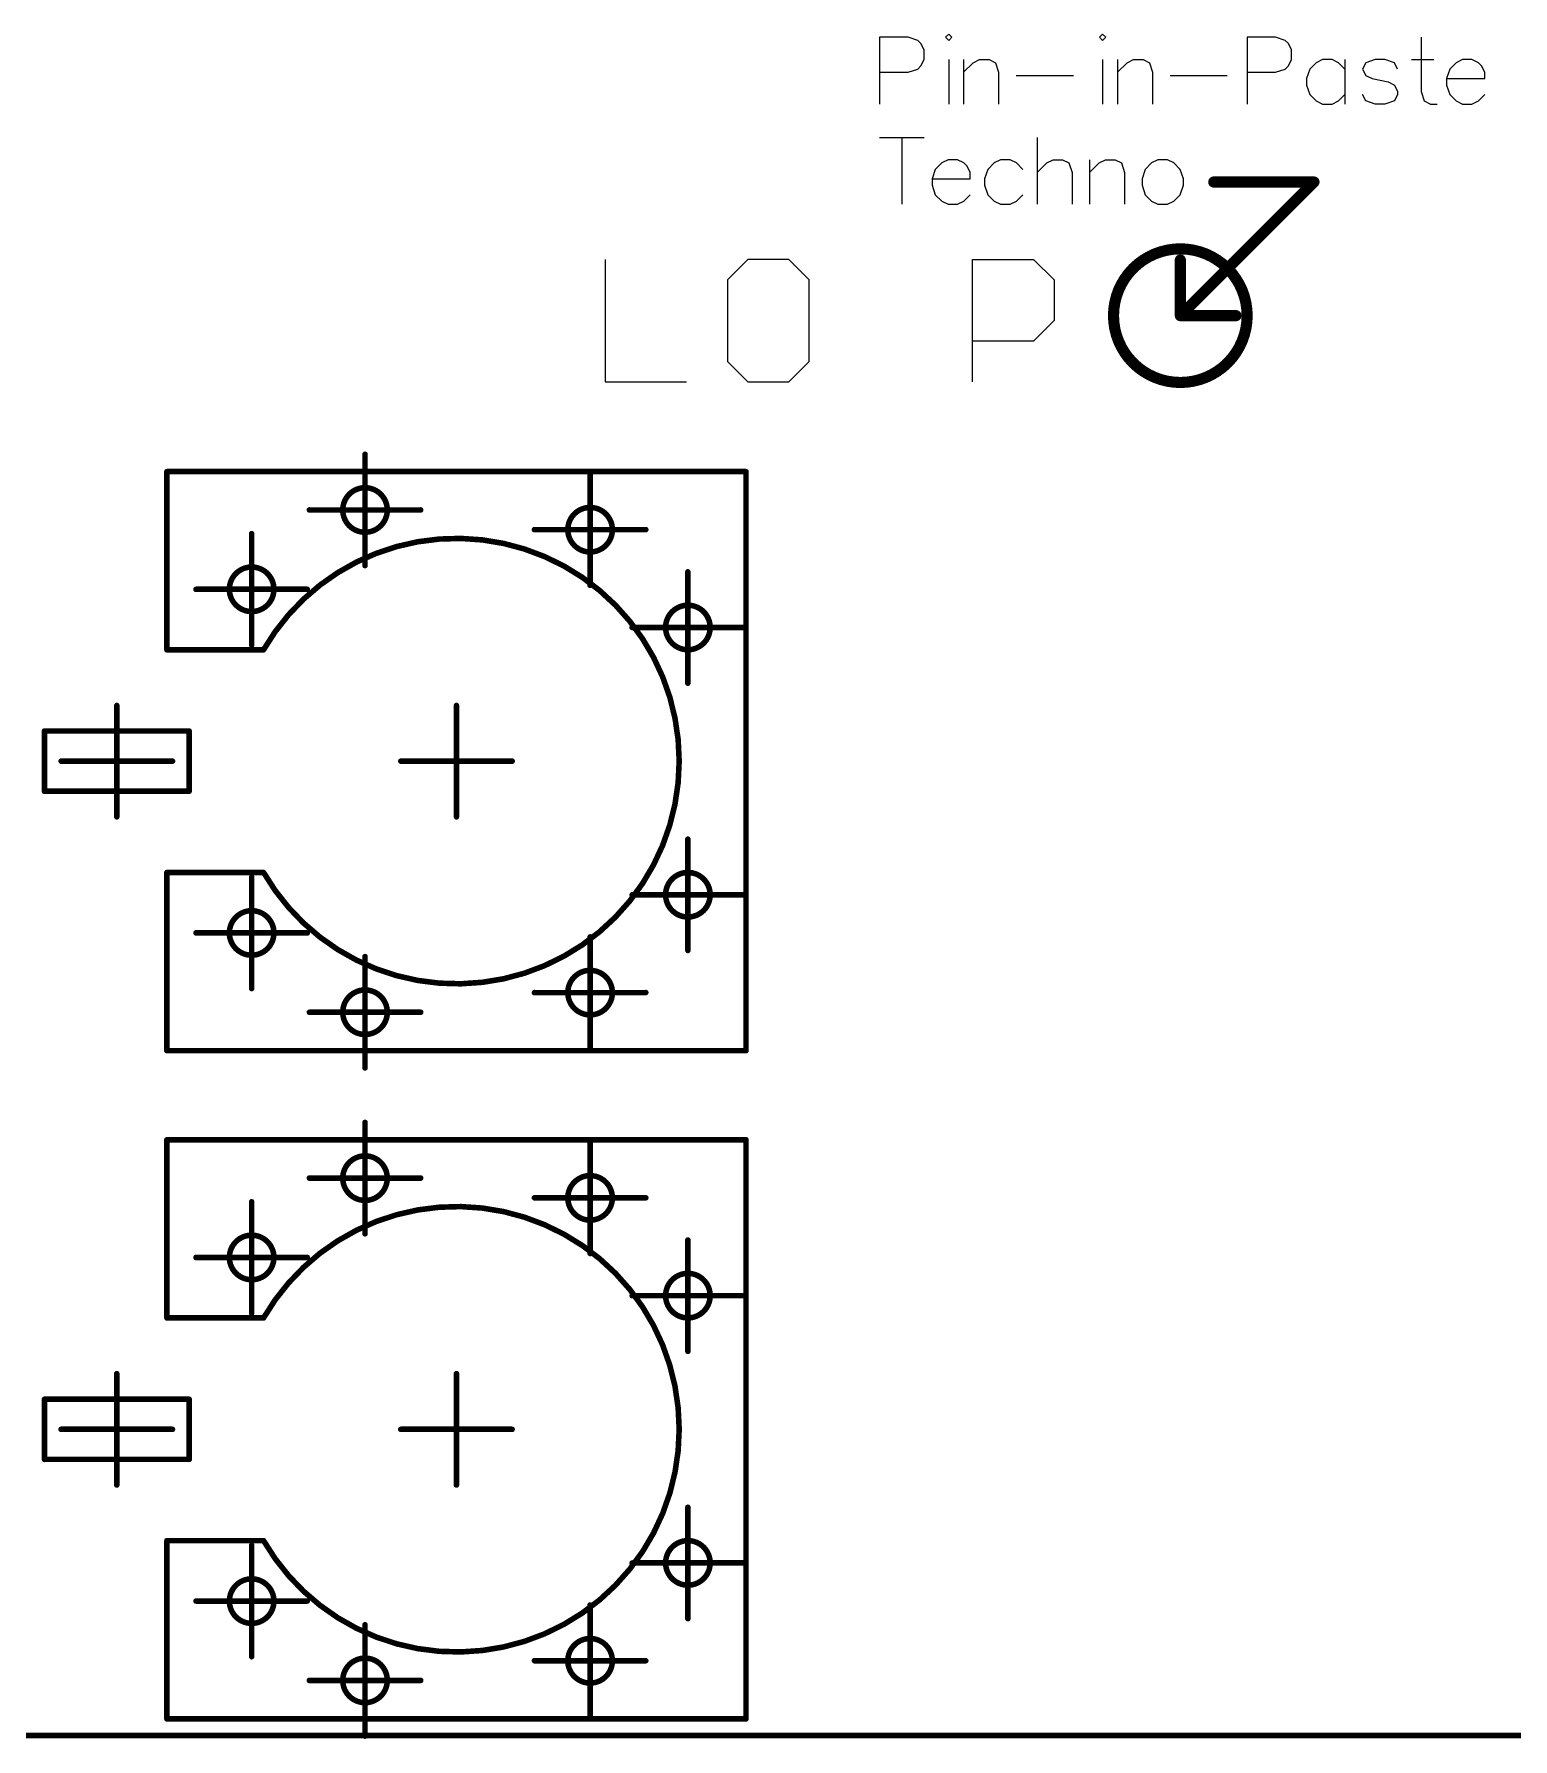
# Model space of a CAD drawing. Header units: millimetres. Extents: x 62 to 174, y 88 to 123.
# Drawn here: x 149.18 to 162.46, y 89.84 to 105.15 of the extents above; entities that cross this region are included whole.
import ezdxf

# ---------------------------------------------------------------- set-up
doc = ezdxf.new("R2010")
doc.units = ezdxf.units.MM
doc.layers.add('Mechanical1', color=6, linetype='Continuous')
doc.layers.add('Mechanical8', color=56, linetype='Continuous')

# ---------------------------------------------------------------- blocks, each defined once
blk = doc.blocks.new('AMPHENOL_SMP_MSLD_PCT_10_1')
at = {"layer": 'Mechanical8'}
for p, q in [((-2.443, 2.5), (-2.7, 2.5)), ((-2.7, 2.5), (-2.7, 1.9)), ((-2.357, 2.471), (-2.443, 2.5)), ((-2.329, 2.443), (-2.357, 2.471)), ((-2.08, 2.528), (-2.109, 2.5)), ((-2.109, 2.5), (-2.08, 2.471)), ((-2.052, 2.5), (-2.08, 2.528)), ((-2.08, 2.471), (-2.052, 2.5)), ((-0.698, 2.528), (-0.726, 2.5)), ((-0.726, 2.5), (-0.698, 2.471)), ((-0.669, 2.5), (-0.698, 2.528)), ((-0.698, 2.471), (-0.669, 2.5)), ((0.856, 2.5), (0.599, 2.5)), ((0.599, 2.5), (0.599, 1.9)), ((0.942, 2.471), (0.856, 2.5)), ((0.971, 2.443), (0.942, 2.471)), ((2.162, 2.5), (2.162, 2.014)), ((-2.3, 2.386), (-2.329, 2.443)), ((-2.329, 2.243), (-2.3, 2.3)), ((-2.3, 2.3), (-2.3, 2.386)), ((-2.08, 2.3), (-2.08, 1.9)), ((-1.946, 2.3), (-1.946, 1.9)), ((-1.86, 2.271), (-1.803, 2.3)), ((-1.803, 2.3), (-1.717, 2.3)), ((-1.717, 2.3), (-1.66, 2.271)), ((-0.698, 2.3), (-0.698, 1.9)), ((-0.563, 2.3), (-0.563, 1.9)), ((-0.478, 2.271), (-0.42, 2.3)), ((-0.42, 2.3), (-0.335, 2.3)), ((-0.335, 2.3), (-0.278, 2.271)), ((0.999, 2.386), (0.971, 2.443)), ((0.971, 2.243), (0.999, 2.3)), ((0.999, 2.3), (0.999, 2.386)), ((1.276, 2.3), (1.219, 2.271)), ((1.362, 2.3), (1.276, 2.3)), ((1.419, 2.271), (1.362, 2.3)), ((1.476, 2.3), (1.476, 1.9)), ((1.75, 2.3), (1.665, 2.271)), ((1.836, 2.3), (1.75, 2.3)), ((1.922, 2.271), (1.836, 2.3)), ((2.076, 2.3), (2.276, 2.3)), ((2.533, 2.3), (2.476, 2.271)), ((2.619, 2.3), (2.533, 2.3)), ((2.676, 2.271), (2.619, 2.3)), ((-2.7, 2.186), (-2.443, 2.186)), ((-2.443, 2.186), (-2.357, 2.214)), ((-2.357, 2.214), (-2.329, 2.243)), ((-1.946, 2.186), (-1.86, 2.271)), ((-1.66, 2.271), (-1.632, 2.186)), ((-1.632, 2.186), (-1.632, 1.9)), ((-1.475, 2.157), (-0.96, 2.157)), ((-0.563, 2.186), (-0.478, 2.271)), ((-0.278, 2.271), (-0.249, 2.186)), ((-0.249, 2.186), (-0.249, 1.9)), ((-0.092, 2.157), (0.422, 2.157)), ((0.599, 2.186), (0.856, 2.186)), ((0.856, 2.186), (0.942, 2.214)), ((0.942, 2.214), (0.971, 2.243)), ((1.162, 2.214), (1.133, 2.129)), ((1.219, 2.271), (1.162, 2.214)), ((1.476, 2.214), (1.419, 2.271)), ((1.665, 2.271), (1.636, 2.214)), ((1.636, 2.214), (1.665, 2.157)), ((1.665, 2.157), (1.722, 2.129)), ((1.95, 2.214), (1.922, 2.271)), ((2.419, 2.214), (2.39, 2.129)), ((2.476, 2.271), (2.419, 2.214)), ((2.705, 2.243), (2.676, 2.271)), ((2.733, 2.186), (2.705, 2.243)), ((2.733, 2.129), (2.733, 2.186)), ((1.133, 2.129), (1.133, 2.071)), ((1.133, 2.071), (1.162, 1.986)), ((1.722, 2.129), (1.865, 2.1)), ((1.865, 2.1), (1.922, 2.071)), ((1.922, 2.071), (1.95, 2.014)), ((1.95, 2.014), (1.95, 1.986)), ((2.162, 2.014), (2.19, 1.929)), ((2.39, 2.129), (2.733, 2.129)), ((2.39, 2.129), (2.39, 2.071)), ((2.39, 2.071), (2.419, 1.986)), ((1.162, 1.986), (1.219, 1.929)), ((1.219, 1.929), (1.276, 1.9)), ((1.276, 1.9), (1.362, 1.9)), ((1.362, 1.9), (1.419, 1.929)), ((1.419, 1.929), (1.476, 1.986)), ((1.665, 1.929), (1.636, 1.986)), ((1.75, 1.9), (1.665, 1.929)), ((1.836, 1.9), (1.75, 1.9)), ((1.922, 1.929), (1.836, 1.9)), ((1.95, 1.986), (1.922, 1.929)), ((2.19, 1.929), (2.247, 1.9)), ((2.247, 1.9), (2.305, 1.9)), ((2.419, 1.986), (2.476, 1.929)), ((2.476, 1.929), (2.533, 1.9)), ((2.533, 1.9), (2.619, 1.9)), ((2.619, 1.9), (2.676, 1.929)), ((2.676, 1.929), (2.733, 1.986)), ((-2.7, 1.6), (-2.3, 1.6)), ((-2.5, 1.6), (-2.5, 1)), ((-1.286, 1.6), (-1.286, 1)), ((-2.086, 1.4), (-2.143, 1.371)), ((-2, 1.4), (-2.086, 1.4)), ((-1.943, 1.371), (-2, 1.4)), ((-1.615, 1.4), (-1.672, 1.371)), ((-1.529, 1.4), (-1.615, 1.4)), ((-1.472, 1.371), (-1.529, 1.4)), ((-1.2, 1.371), (-1.143, 1.4)), ((-1.143, 1.4), (-1.057, 1.4)), ((-1.057, 1.4), (-1, 1.371)), ((-0.815, 1.4), (-0.815, 1)), ((-0.729, 1.371), (-0.672, 1.4)), ((-0.672, 1.4), (-0.586, 1.4)), ((-0.586, 1.4), (-0.529, 1.371)), ((-0.201, 1.4), (-0.258, 1.371)), ((-0.115, 1.4), (-0.201, 1.4)), ((-0.058, 1.371), (-0.115, 1.4)), ((-2.2, 1.314), (-2.229, 1.229)), ((-2.229, 1.229), (-1.886, 1.229)), ((-2.229, 1.229), (-2.229, 1.171)), ((-2.143, 1.371), (-2.2, 1.314)), ((-1.914, 1.343), (-1.943, 1.371)), ((-1.886, 1.286), (-1.914, 1.343)), ((-1.886, 1.229), (-1.886, 1.286)), ((-1.729, 1.314), (-1.757, 1.229)), ((-1.757, 1.229), (-1.757, 1.171)), ((-1.672, 1.371), (-1.729, 1.314)), ((-1.415, 1.314), (-1.472, 1.371)), ((-1.286, 1.286), (-1.2, 1.371)), ((-1, 1.371), (-0.972, 1.286)), ((-0.972, 1.286), (-0.972, 1)), ((-0.815, 1.286), (-0.729, 1.371)), ((-0.529, 1.371), (-0.5, 1.286)), ((-0.5, 1.286), (-0.5, 1)), ((-0.315, 1.314), (-0.343, 1.229)), ((-0.343, 1.229), (-0.343, 1.171)), ((-0.258, 1.371), (-0.315, 1.314)), ((-0.001, 1.314), (-0.058, 1.371)), ((0.028, 1.229), (-0.001, 1.314)), ((0.028, 1.171), (0.028, 1.229)), ((-2.229, 1.171), (-2.2, 1.086)), ((-2.2, 1.086), (-2.143, 1.029)), ((-1.943, 1.029), (-1.886, 1.086)), ((-1.757, 1.171), (-1.729, 1.086)), ((-1.729, 1.086), (-1.672, 1.029)), ((-1.472, 1.029), (-1.415, 1.086)), ((-0.343, 1.171), (-0.315, 1.086)), ((-0.315, 1.086), (-0.258, 1.029)), ((-0.058, 1.029), (-0.001, 1.086)), ((-0.001, 1.086), (0.028, 1.171)), ((-2.143, 1.029), (-2.086, 1)), ((-2.086, 1), (-2, 1)), ((-2, 1), (-1.943, 1.029)), ((-1.672, 1.029), (-1.615, 1)), ((-1.615, 1), (-1.529, 1)), ((-1.529, 1), (-1.472, 1.029)), ((-0.258, 1.029), (-0.201, 1)), ((-0.201, 1), (-0.115, 1)), ((-0.115, 1), (-0.058, 1.029))]:
    blk.add_line(p, q, dxfattribs=at)
at = {"layer": 'Mechanical8', "const_width": 0.1}
for points in [[(0, 0), (1.2, 1.2)], [(0.3, 1.2), (1.2, 1.2)], [(0, 0), (0, 0.5)], [(0, 0), (0.5, 0)]]:
    blk.add_lwpolyline(points, dxfattribs=at)
at = {"layer": 'Mechanical8'}
for points, const_width in [([(0.275, 1.2, 1), (0.325, 1.2, 1)], 0.05), ([(1.175, 1.2, 1), (1.225, 1.2, 1)], 0.05), ([(1.175, 1.2, 1), (1.225, 1.2, 1)], 0.05), ([(0.6, 0, 1), (-0.6, 0, 1)], 0.1), ([(-0.025, 0.5, 1), (0.025, 0.5, 1)], 0.05), ([(-0.625, 0, 1), (-0.575, 0, 1)], 0.05), ([(-0.025, 0, 1), (0.025, 0, 1)], 0.05), ([(-0.025, 0, 1), (0.025, 0, 1)], 0.05), ([(-0.025, 0, 1), (0.025, 0, 1)], 0.05), ([(0.475, 0, 1), (0.525, 0, 1)], 0.05), ([(0.575, 0, 1), (0.625, 0, 1)], 0.05)]:
    blk.add_lwpolyline(points, format="xyb", close=True, dxfattribs=dict(at, const_width=const_width))
blk = doc.blocks.new('MOLEX_85305_0232_103')
at = {"layer": 'Mechanical8', "const_width": 0.05}
for points in [[(-0.27, 3.7), (0.27, 3.7)], [(-0.27, 3.7), (-0.27, 2.4)], [(0.27, 3.7), (0.27, 2.4)], [(0, 3.55), (0, 3.05)], [(-0.5, 3.05), (0, 3.05)], [(0, 3.05), (0, 2.55)], [(0, 3.05), (0.5, 3.05)], [(-2.6, 2.6), (-2.6, -2.6)], [(-2.6, 2.6), (-1, 2.6)], [(-1, 2.6), (-1, 1.732)], [(1, 2.6), (2.6, 2.6)], [(1, 2.6), (1, 1.732)], [(2.6, 2.6), (2.6, -2.6)], [(-1.543, 2.339), (-1.543, 1.839)], [(-0.27, 2.4), (0.27, 2.4)], [(1.543, 2.339), (1.543, 1.839)], [(-2.043, 1.839), (-1.543, 1.839)], [(-1.543, 1.839), (-1.543, 1.339)], [(-1.543, 1.839), (-1.043, 1.839)], [(1.043, 1.839), (1.543, 1.839)], [(1.543, 1.839), (1.543, 1.339)], [(1.543, 1.839), (2.043, 1.839)], [(-2.255, 1.321), (-2.255, 0.821)], [(2.255, 1.321), (2.255, 0.821)], [(-2.755, 0.821), (-2.255, 0.821)], [(-2.255, 0.821), (-2.255, 0.321)], [(-2.255, 0.821), (-1.755, 0.821)], [(1.755, 0.821), (2.255, 0.821)], [(2.255, 0.821), (2.255, 0.321)], [(2.255, 0.821), (2.755, 0.821)], [(0, 0.5), (0, 0)], [(-0.5, 0), (0, 0)], [(0, 0), (0, -0.5)], [(0, 0), (0.5, 0)], [(-2.079, -0.7), (-2.079, -1.2)], [(2.078, -0.7), (2.078, -1.2)], [(-2.579, -1.2), (-2.079, -1.2)], [(-2.079, -1.2), (-2.079, -1.7)], [(-2.079, -1.2), (-1.579, -1.2)], [(1.578, -1.2), (2.078, -1.2)], [(2.078, -1.2), (2.078, -1.7)], [(2.078, -1.2), (2.578, -1.2)], [(-1.2, -1.578), (-1.2, -2.078)], [(1.2, -1.578), (1.2, -2.078)], [(-1.7, -2.078), (-1.2, -2.078)], [(-1.2, -2.078), (-1.2, -2.578)], [(-1.2, -2.078), (-0.7, -2.078)], [(0.7, -2.078), (1.2, -2.078)], [(1.2, -2.078), (1.2, -2.578)], [(1.2, -2.078), (1.7, -2.078)], [(-2.6, -2.6), (2.6, -2.6)]]:
    blk.add_lwpolyline(points, dxfattribs=at)
at = {"layer": 'Mechanical8'}
for points, const_width in [([(-0.283, 3.7, 1), (-0.258, 3.7, 1)], 0.025), ([(-0.283, 3.7, 1), (-0.258, 3.7, 1)], 0.025), ([(0.257, 3.7, 1), (0.282, 3.7, 1)], 0.025), ([(0.257, 3.7, 1), (0.282, 3.7, 1)], 0.025), ([(-0.013, 3.55, 1), (0.012, 3.55, 1)], 0.025), ([(-0.513, 3.05, 1), (-0.488, 3.05, 1)], 0.025), ([(-0.013, 3.05, 1), (0.012, 3.05, 1)], 0.025), ([(-0.013, 3.05, 1), (0.012, 3.05, 1)], 0.025), ([(-0.013, 3.05, 1), (0.012, 3.05, 1)], 0.025), ([(-0.013, 3.05, 1), (0.012, 3.05, 1)], 0.025), ([(0.487, 3.05, 1), (0.512, 3.05, 1)], 0.025), ([(-2.613, 2.6, 1), (-2.588, 2.6, 1)], 0.025), ([(-2.613, 2.6, 1), (-2.588, 2.6, 1)], 0.025), ([(-1.013, 2.6, 1), (-0.988, 2.6, 1)], 0.025), ([(-1.013, 2.6, 1), (-0.988, 2.6, 1)], 0.025), ([(0.987, 2.6, 1), (1.012, 2.6, 1)], 0.025), ([(0.987, 2.6, 1), (1.012, 2.6, 1)], 0.025), ([(2.587, 2.6, 1), (2.612, 2.6, 1)], 0.025), ([(2.587, 2.6, 1), (2.612, 2.6, 1)], 0.025), ([(-0.013, 2.55, 1), (0.012, 2.55, 1)], 0.025), ([(-1.555, 2.339, 1), (-1.53, 2.339, 1)], 0.025), ([(-0.283, 2.4, 1), (-0.258, 2.4, 1)], 0.025), ([(-0.283, 2.4, 1), (-0.258, 2.4, 1)], 0.025), ([(0.257, 2.4, 1), (0.282, 2.4, 1)], 0.025), ([(0.257, 2.4, 1), (0.282, 2.4, 1)], 0.025), ([(1.53, 2.339, 1), (1.555, 2.339, 1)], 0.025), ([(-1.343, 1.839, 1), (-1.743, 1.839, 1)], 0.05), ([(1.743, 1.839, 1), (1.343, 1.839, 1)], 0.05), ([(-2.055, 1.839, 1), (-2.03, 1.839, 1)], 0.025), ([(-1.755, 1.839, 1), (-1.73, 1.839, 1)], 0.025), ([(-1.555, 1.839, 1), (-1.53, 1.839, 1)], 0.025), ([(-1.555, 1.839, 1), (-1.53, 1.839, 1)], 0.025), ([(-1.555, 1.839, 1), (-1.53, 1.839, 1)], 0.025), ([(-1.555, 1.839, 1), (-1.53, 1.839, 1)], 0.025), ([(-1.355, 1.839, 1), (-1.33, 1.839, 1)], 0.025), ([(-1.055, 1.839, 1), (-1.03, 1.839, 1)], 0.025), ([(1.03, 1.839, 1), (1.055, 1.839, 1)], 0.025), ([(1.33, 1.839, 1), (1.355, 1.839, 1)], 0.025), ([(1.53, 1.839, 1), (1.555, 1.839, 1)], 0.025), ([(1.53, 1.839, 1), (1.555, 1.839, 1)], 0.025), ([(1.53, 1.839, 1), (1.555, 1.839, 1)], 0.025), ([(1.53, 1.839, 1), (1.555, 1.839, 1)], 0.025), ([(1.73, 1.839, 1), (1.755, 1.839, 1)], 0.025), ([(2.03, 1.839, 1), (2.055, 1.839, 1)], 0.025), ([(-1.013, 1.732, 1), (-0.988, 1.732, 1)], 0.025), ([(-1.013, 1.732, 1), (-0.988, 1.732, 1)], 0.025), ([(0.987, 1.732, 1), (1.012, 1.732, 1)], 0.025), ([(0.987, 1.732, 1), (1.012, 1.732, 1)], 0.025), ([(-2.268, 1.321, 1), (-2.243, 1.321, 1)], 0.025), ([(-1.555, 1.339, 1), (-1.53, 1.339, 1)], 0.025), ([(1.53, 1.339, 1), (1.555, 1.339, 1)], 0.025), ([(2.243, 1.321, 1), (2.268, 1.321, 1)], 0.025), ([(-2.055, 0.821, 1), (-2.455, 0.821, 1)], 0.05), ([(2.455, 0.821, 1), (2.055, 0.821, 1)], 0.05), ([(-2.768, 0.821, 1), (-2.743, 0.821, 1)], 0.025), ([(-2.468, 0.821, 1), (-2.443, 0.821, 1)], 0.025), ([(-2.268, 0.821, 1), (-2.243, 0.821, 1)], 0.025), ([(-2.268, 0.821, 1), (-2.243, 0.821, 1)], 0.025), ([(-2.268, 0.821, 1), (-2.243, 0.821, 1)], 0.025), ([(-2.268, 0.821, 1), (-2.243, 0.821, 1)], 0.025), ([(-2.068, 0.821, 1), (-2.043, 0.821, 1)], 0.025), ([(-1.768, 0.821, 1), (-1.743, 0.821, 1)], 0.025), ([(1.743, 0.821, 1), (1.768, 0.821, 1)], 0.025), ([(2.043, 0.821, 1), (2.068, 0.821, 1)], 0.025), ([(2.243, 0.821, 1), (2.268, 0.821, 1)], 0.025), ([(2.243, 0.821, 1), (2.268, 0.821, 1)], 0.025), ([(2.243, 0.821, 1), (2.268, 0.821, 1)], 0.025), ([(2.243, 0.821, 1), (2.268, 0.821, 1)], 0.025), ([(2.443, 0.821, 1), (2.468, 0.821, 1)], 0.025), ([(2.743, 0.821, 1), (2.768, 0.821, 1)], 0.025), ([(-0.013, 0.5, 1), (0.012, 0.5, 1)], 0.025), ([(-2.268, 0.321, 1), (-2.243, 0.321, 1)], 0.025), ([(2.243, 0.321, 1), (2.268, 0.321, 1)], 0.025), ([(-0.513, 0, 1), (-0.488, 0, 1)], 0.025), ([(-0.013, 0, 1), (0.012, 0, 1)], 0.025), ([(-0.013, 0, 1), (0.012, 0, 1)], 0.025), ([(-0.013, 0, 1), (0.012, 0, 1)], 0.025), ([(-0.013, 0, 1), (0.012, 0, 1)], 0.025), ([(0.487, 0, 1), (0.512, 0, 1)], 0.025), ([(-0.013, -0.5, 1), (0.012, -0.5, 1)], 0.025), ([(-2.091, -0.7, 1), (-2.066, -0.7, 1)], 0.025), ([(2.066, -0.7, 1), (2.091, -0.7, 1)], 0.025), ([(-1.879, -1.2, 1), (-2.279, -1.2, 1)], 0.05), ([(2.278, -1.2, 1), (1.878, -1.2, 1)], 0.05), ([(-2.591, -1.2, 1), (-2.566, -1.2, 1)], 0.025), ([(-2.291, -1.2, 1), (-2.266, -1.2, 1)], 0.025), ([(-2.091, -1.2, 1), (-2.066, -1.2, 1)], 0.025), ([(-2.091, -1.2, 1), (-2.066, -1.2, 1)], 0.025), ([(-2.091, -1.2, 1), (-2.066, -1.2, 1)], 0.025), ([(-2.091, -1.2, 1), (-2.066, -1.2, 1)], 0.025), ([(-1.891, -1.2, 1), (-1.866, -1.2, 1)], 0.025), ([(-1.591, -1.2, 1), (-1.566, -1.2, 1)], 0.025), ([(1.566, -1.2, 1), (1.591, -1.2, 1)], 0.025), ([(1.866, -1.2, 1), (1.891, -1.2, 1)], 0.025), ([(2.066, -1.2, 1), (2.091, -1.2, 1)], 0.025), ([(2.066, -1.2, 1), (2.091, -1.2, 1)], 0.025), ([(2.066, -1.2, 1), (2.091, -1.2, 1)], 0.025), ([(2.066, -1.2, 1), (2.091, -1.2, 1)], 0.025), ([(2.266, -1.2, 1), (2.291, -1.2, 1)], 0.025), ([(2.566, -1.2, 1), (2.591, -1.2, 1)], 0.025), ([(-2.091, -1.7, 1), (-2.066, -1.7, 1)], 0.025), ([(-1.213, -1.578, 1), (-1.188, -1.578, 1)], 0.025), ([(1.187, -1.578, 1), (1.212, -1.578, 1)], 0.025), ([(2.066, -1.7, 1), (2.091, -1.7, 1)], 0.025), ([(-1, -2.078, 1), (-1.4, -2.078, 1)], 0.05), ([(1.4, -2.078, 1), (1, -2.078, 1)], 0.05), ([(-1.713, -2.078, 1), (-1.688, -2.078, 1)], 0.025), ([(-1.413, -2.078, 1), (-1.388, -2.078, 1)], 0.025), ([(-1.213, -2.078, 1), (-1.188, -2.078, 1)], 0.025), ([(-1.213, -2.078, 1), (-1.188, -2.078, 1)], 0.025), ([(-1.213, -2.078, 1), (-1.188, -2.078, 1)], 0.025), ([(-1.213, -2.078, 1), (-1.188, -2.078, 1)], 0.025), ([(-1.013, -2.078, 1), (-0.988, -2.078, 1)], 0.025), ([(-0.713, -2.078, 1), (-0.688, -2.078, 1)], 0.025), ([(0.687, -2.078, 1), (0.712, -2.078, 1)], 0.025), ([(0.987, -2.078, 1), (1.012, -2.078, 1)], 0.025), ([(1.187, -2.078, 1), (1.212, -2.078, 1)], 0.025), ([(1.187, -2.078, 1), (1.212, -2.078, 1)], 0.025), ([(1.187, -2.078, 1), (1.212, -2.078, 1)], 0.025), ([(1.187, -2.078, 1), (1.212, -2.078, 1)], 0.025), ([(1.387, -2.078, 1), (1.412, -2.078, 1)], 0.025), ([(1.687, -2.078, 1), (1.712, -2.078, 1)], 0.025), ([(-2.613, -2.6, 1), (-2.588, -2.6, 1)], 0.025), ([(-2.613, -2.6, 1), (-2.588, -2.6, 1)], 0.025), ([(-1.213, -2.578, 1), (-1.188, -2.578, 1)], 0.025), ([(1.187, -2.578, 1), (1.212, -2.578, 1)], 0.025), ([(2.587, -2.6, 1), (2.612, -2.6, 1)], 0.025), ([(2.587, -2.6, 1), (2.612, -2.6, 1)], 0.025)]:
    blk.add_lwpolyline(points, format="xyb", close=True, dxfattribs=dict(at, const_width=const_width))
at = {"layer": 'Mechanical8', "const_width": 0.05}
blk.add_lwpolyline([(1, 1.732, -3.732051), (-1, 1.732)], format="xyb", dxfattribs=at)
blk = doc.blocks.new('MOLEX_85305_0232_105')
at = {"layer": 'Mechanical8', "const_width": 0.05}
for points in [[(-0.27, 3.7), (0.27, 3.7)], [(-0.27, 3.7), (-0.27, 2.4)], [(0.27, 3.7), (0.27, 2.4)], [(0, 3.55), (0, 3.05)], [(-0.5, 3.05), (0, 3.05)], [(0, 3.05), (0, 2.55)], [(0, 3.05), (0.5, 3.05)], [(-2.6, 2.6), (-2.6, -2.6)], [(-2.6, 2.6), (-1, 2.6)], [(-1, 2.6), (-1, 1.732)], [(1, 2.6), (2.6, 2.6)], [(1, 2.6), (1, 1.732)], [(2.6, 2.6), (2.6, -2.6)], [(-1.543, 2.339), (-1.543, 1.839)], [(-0.27, 2.4), (0.27, 2.4)], [(1.543, 2.339), (1.543, 1.839)], [(-2.043, 1.839), (-1.543, 1.839)], [(-1.543, 1.839), (-1.543, 1.339)], [(-1.543, 1.839), (-1.043, 1.839)], [(1.043, 1.839), (1.543, 1.839)], [(1.543, 1.839), (1.543, 1.339)], [(1.543, 1.839), (2.043, 1.839)], [(-2.255, 1.321), (-2.255, 0.821)], [(2.255, 1.321), (2.255, 0.821)], [(-2.755, 0.821), (-2.255, 0.821)], [(-2.255, 0.821), (-2.255, 0.321)], [(-2.255, 0.821), (-1.755, 0.821)], [(1.755, 0.821), (2.255, 0.821)], [(2.255, 0.821), (2.255, 0.321)], [(2.255, 0.821), (2.755, 0.821)], [(0, 0.5), (0, 0)], [(-0.5, 0), (0, 0)], [(0, 0), (0, -0.5)], [(0, 0), (0.5, 0)], [(-2.079, -0.7), (-2.079, -1.2)], [(2.078, -0.7), (2.078, -1.2)], [(-2.579, -1.2), (-2.079, -1.2)], [(-2.079, -1.2), (-2.079, -1.7)], [(-2.079, -1.2), (-1.579, -1.2)], [(1.578, -1.2), (2.078, -1.2)], [(2.078, -1.2), (2.078, -1.7)], [(2.078, -1.2), (2.578, -1.2)], [(-1.2, -1.578), (-1.2, -2.078)], [(1.2, -1.578), (1.2, -2.078)], [(-1.7, -2.078), (-1.2, -2.078)], [(-1.2, -2.078), (-1.2, -2.578)], [(-1.2, -2.078), (-0.7, -2.078)], [(0.7, -2.078), (1.2, -2.078)], [(1.2, -2.078), (1.2, -2.578)], [(1.2, -2.078), (1.7, -2.078)], [(-2.6, -2.6), (2.6, -2.6)]]:
    blk.add_lwpolyline(points, dxfattribs=at)
at = {"layer": 'Mechanical8'}
for points, const_width in [([(-0.283, 3.7, 1), (-0.258, 3.7, 1)], 0.025), ([(-0.283, 3.7, 1), (-0.258, 3.7, 1)], 0.025), ([(0.257, 3.7, 1), (0.282, 3.7, 1)], 0.025), ([(0.257, 3.7, 1), (0.282, 3.7, 1)], 0.025), ([(-0.013, 3.55, 1), (0.012, 3.55, 1)], 0.025), ([(-0.513, 3.05, 1), (-0.488, 3.05, 1)], 0.025), ([(-0.013, 3.05, 1), (0.012, 3.05, 1)], 0.025), ([(-0.013, 3.05, 1), (0.012, 3.05, 1)], 0.025), ([(-0.013, 3.05, 1), (0.012, 3.05, 1)], 0.025), ([(-0.013, 3.05, 1), (0.012, 3.05, 1)], 0.025), ([(0.487, 3.05, 1), (0.512, 3.05, 1)], 0.025), ([(-2.613, 2.6, 1), (-2.588, 2.6, 1)], 0.025), ([(-2.613, 2.6, 1), (-2.588, 2.6, 1)], 0.025), ([(-1.013, 2.6, 1), (-0.988, 2.6, 1)], 0.025), ([(-1.013, 2.6, 1), (-0.988, 2.6, 1)], 0.025), ([(0.987, 2.6, 1), (1.012, 2.6, 1)], 0.025), ([(0.987, 2.6, 1), (1.012, 2.6, 1)], 0.025), ([(2.587, 2.6, 1), (2.612, 2.6, 1)], 0.025), ([(2.587, 2.6, 1), (2.612, 2.6, 1)], 0.025), ([(-0.013, 2.55, 1), (0.012, 2.55, 1)], 0.025), ([(-1.555, 2.339, 1), (-1.53, 2.339, 1)], 0.025), ([(-0.283, 2.4, 1), (-0.258, 2.4, 1)], 0.025), ([(-0.283, 2.4, 1), (-0.258, 2.4, 1)], 0.025), ([(0.257, 2.4, 1), (0.282, 2.4, 1)], 0.025), ([(0.257, 2.4, 1), (0.282, 2.4, 1)], 0.025), ([(1.53, 2.339, 1), (1.555, 2.339, 1)], 0.025), ([(-1.343, 1.839, 1), (-1.743, 1.839, 1)], 0.05), ([(1.743, 1.839, 1), (1.343, 1.839, 1)], 0.05), ([(-2.055, 1.839, 1), (-2.03, 1.839, 1)], 0.025), ([(-1.755, 1.839, 1), (-1.73, 1.839, 1)], 0.025), ([(-1.555, 1.839, 1), (-1.53, 1.839, 1)], 0.025), ([(-1.555, 1.839, 1), (-1.53, 1.839, 1)], 0.025), ([(-1.555, 1.839, 1), (-1.53, 1.839, 1)], 0.025), ([(-1.555, 1.839, 1), (-1.53, 1.839, 1)], 0.025), ([(-1.355, 1.839, 1), (-1.33, 1.839, 1)], 0.025), ([(-1.055, 1.839, 1), (-1.03, 1.839, 1)], 0.025), ([(1.03, 1.839, 1), (1.055, 1.839, 1)], 0.025), ([(1.33, 1.839, 1), (1.355, 1.839, 1)], 0.025), ([(1.53, 1.839, 1), (1.555, 1.839, 1)], 0.025), ([(1.53, 1.839, 1), (1.555, 1.839, 1)], 0.025), ([(1.53, 1.839, 1), (1.555, 1.839, 1)], 0.025), ([(1.53, 1.839, 1), (1.555, 1.839, 1)], 0.025), ([(1.73, 1.839, 1), (1.755, 1.839, 1)], 0.025), ([(2.03, 1.839, 1), (2.055, 1.839, 1)], 0.025), ([(-1.013, 1.732, 1), (-0.988, 1.732, 1)], 0.025), ([(-1.013, 1.732, 1), (-0.988, 1.732, 1)], 0.025), ([(0.987, 1.732, 1), (1.012, 1.732, 1)], 0.025), ([(0.987, 1.732, 1), (1.012, 1.732, 1)], 0.025), ([(-2.268, 1.321, 1), (-2.243, 1.321, 1)], 0.025), ([(-1.555, 1.339, 1), (-1.53, 1.339, 1)], 0.025), ([(1.53, 1.339, 1), (1.555, 1.339, 1)], 0.025), ([(2.243, 1.321, 1), (2.268, 1.321, 1)], 0.025), ([(-2.055, 0.821, 1), (-2.455, 0.821, 1)], 0.05), ([(2.455, 0.821, 1), (2.055, 0.821, 1)], 0.05), ([(-2.768, 0.821, 1), (-2.743, 0.821, 1)], 0.025), ([(-2.468, 0.821, 1), (-2.443, 0.821, 1)], 0.025), ([(-2.268, 0.821, 1), (-2.243, 0.821, 1)], 0.025), ([(-2.268, 0.821, 1), (-2.243, 0.821, 1)], 0.025), ([(-2.268, 0.821, 1), (-2.243, 0.821, 1)], 0.025), ([(-2.268, 0.821, 1), (-2.243, 0.821, 1)], 0.025), ([(-2.068, 0.821, 1), (-2.043, 0.821, 1)], 0.025), ([(-1.768, 0.821, 1), (-1.743, 0.821, 1)], 0.025), ([(1.743, 0.821, 1), (1.768, 0.821, 1)], 0.025), ([(2.043, 0.821, 1), (2.068, 0.821, 1)], 0.025), ([(2.243, 0.821, 1), (2.268, 0.821, 1)], 0.025), ([(2.243, 0.821, 1), (2.268, 0.821, 1)], 0.025), ([(2.243, 0.821, 1), (2.268, 0.821, 1)], 0.025), ([(2.243, 0.821, 1), (2.268, 0.821, 1)], 0.025), ([(2.443, 0.821, 1), (2.468, 0.821, 1)], 0.025), ([(2.743, 0.821, 1), (2.768, 0.821, 1)], 0.025), ([(-0.013, 0.5, 1), (0.012, 0.5, 1)], 0.025), ([(-2.268, 0.321, 1), (-2.243, 0.321, 1)], 0.025), ([(2.243, 0.321, 1), (2.268, 0.321, 1)], 0.025), ([(-0.513, 0, 1), (-0.488, 0, 1)], 0.025), ([(-0.013, 0, 1), (0.012, 0, 1)], 0.025), ([(-0.013, 0, 1), (0.012, 0, 1)], 0.025), ([(-0.013, 0, 1), (0.012, 0, 1)], 0.025), ([(-0.013, 0, 1), (0.012, 0, 1)], 0.025), ([(0.487, 0, 1), (0.512, 0, 1)], 0.025), ([(-0.013, -0.5, 1), (0.012, -0.5, 1)], 0.025), ([(-2.091, -0.7, 1), (-2.066, -0.7, 1)], 0.025), ([(2.066, -0.7, 1), (2.091, -0.7, 1)], 0.025), ([(-1.879, -1.2, 1), (-2.279, -1.2, 1)], 0.05), ([(2.278, -1.2, 1), (1.878, -1.2, 1)], 0.05), ([(-2.591, -1.2, 1), (-2.566, -1.2, 1)], 0.025), ([(-2.291, -1.2, 1), (-2.266, -1.2, 1)], 0.025), ([(-2.091, -1.2, 1), (-2.066, -1.2, 1)], 0.025), ([(-2.091, -1.2, 1), (-2.066, -1.2, 1)], 0.025), ([(-2.091, -1.2, 1), (-2.066, -1.2, 1)], 0.025), ([(-2.091, -1.2, 1), (-2.066, -1.2, 1)], 0.025), ([(-1.891, -1.2, 1), (-1.866, -1.2, 1)], 0.025), ([(-1.591, -1.2, 1), (-1.566, -1.2, 1)], 0.025), ([(1.566, -1.2, 1), (1.591, -1.2, 1)], 0.025), ([(1.866, -1.2, 1), (1.891, -1.2, 1)], 0.025), ([(2.066, -1.2, 1), (2.091, -1.2, 1)], 0.025), ([(2.066, -1.2, 1), (2.091, -1.2, 1)], 0.025), ([(2.066, -1.2, 1), (2.091, -1.2, 1)], 0.025), ([(2.066, -1.2, 1), (2.091, -1.2, 1)], 0.025), ([(2.266, -1.2, 1), (2.291, -1.2, 1)], 0.025), ([(2.566, -1.2, 1), (2.591, -1.2, 1)], 0.025), ([(-2.091, -1.7, 1), (-2.066, -1.7, 1)], 0.025), ([(-1.213, -1.578, 1), (-1.188, -1.578, 1)], 0.025), ([(1.187, -1.578, 1), (1.212, -1.578, 1)], 0.025), ([(2.066, -1.7, 1), (2.091, -1.7, 1)], 0.025), ([(-1, -2.078, 1), (-1.4, -2.078, 1)], 0.05), ([(1.4, -2.078, 1), (1, -2.078, 1)], 0.05), ([(-1.713, -2.078, 1), (-1.688, -2.078, 1)], 0.025), ([(-1.413, -2.078, 1), (-1.388, -2.078, 1)], 0.025), ([(-1.213, -2.078, 1), (-1.188, -2.078, 1)], 0.025), ([(-1.213, -2.078, 1), (-1.188, -2.078, 1)], 0.025), ([(-1.213, -2.078, 1), (-1.188, -2.078, 1)], 0.025), ([(-1.213, -2.078, 1), (-1.188, -2.078, 1)], 0.025), ([(-1.013, -2.078, 1), (-0.988, -2.078, 1)], 0.025), ([(-0.713, -2.078, 1), (-0.688, -2.078, 1)], 0.025), ([(0.687, -2.078, 1), (0.712, -2.078, 1)], 0.025), ([(0.987, -2.078, 1), (1.012, -2.078, 1)], 0.025), ([(1.187, -2.078, 1), (1.212, -2.078, 1)], 0.025), ([(1.187, -2.078, 1), (1.212, -2.078, 1)], 0.025), ([(1.187, -2.078, 1), (1.212, -2.078, 1)], 0.025), ([(1.187, -2.078, 1), (1.212, -2.078, 1)], 0.025), ([(1.387, -2.078, 1), (1.412, -2.078, 1)], 0.025), ([(1.687, -2.078, 1), (1.712, -2.078, 1)], 0.025), ([(-2.613, -2.6, 1), (-2.588, -2.6, 1)], 0.025), ([(-2.613, -2.6, 1), (-2.588, -2.6, 1)], 0.025), ([(-1.213, -2.578, 1), (-1.188, -2.578, 1)], 0.025), ([(1.187, -2.578, 1), (1.212, -2.578, 1)], 0.025), ([(2.587, -2.6, 1), (2.612, -2.6, 1)], 0.025), ([(2.587, -2.6, 1), (2.612, -2.6, 1)], 0.025)]:
    blk.add_lwpolyline(points, format="xyb", close=True, dxfattribs=dict(at, const_width=const_width))
at = {"layer": 'Mechanical8', "const_width": 0.05}
blk.add_lwpolyline([(1, 1.732, -3.732051), (-1, 1.732)], format="xyb", dxfattribs=at)

msp = doc.modelspace()

# ---------------------------------------------------------------- linework, layer by layer
at = {"layer": 'Mechanical1', "const_width": 0.05}
msp.add_lwpolyline([(92.972, 89.875), (174.472, 89.875)], dxfattribs=at)
at = {"layer": 'Mechanical8'}
for p, q in [((154.306, 103.13), (154.306, 102.031)), ((155.589, 103.13), (155.406, 102.947)), ((155.956, 103.13), (155.589, 103.13)), ((156.139, 102.947), (155.956, 103.13)), ((157.605, 102.031), (157.605, 103.13)), ((157.605, 103.13), (158.155, 103.13)), ((158.155, 103.13), (158.338, 102.947)), ((155.406, 102.947), (155.406, 102.214)), ((156.139, 102.214), (156.139, 102.947)), ((158.338, 102.947), (158.338, 102.581)), ((158.338, 102.581), (158.155, 102.397)), ((158.155, 102.397), (157.605, 102.397)), ((155.406, 102.214), (155.589, 102.031)), ((155.956, 102.031), (156.139, 102.214)), ((154.306, 102.031), (155.039, 102.031)), ((155.589, 102.031), (155.956, 102.031))]:
    msp.add_line(p, q, dxfattribs=at)

# ---------------------------------------------------------------- block references
msp.add_blockref('AMPHENOL_SMP_MSLD_PCT_10_1', (159.472, 102.625))
at = {"rotation": 90}
for name, p in [('MOLEX_85305_0232_103', (152.972, 98.625)), ('MOLEX_85305_0232_105', (152.972, 92.625))]:
    msp.add_blockref(name, p, dxfattribs=at)

doc.saveas('drawing.dxf')
